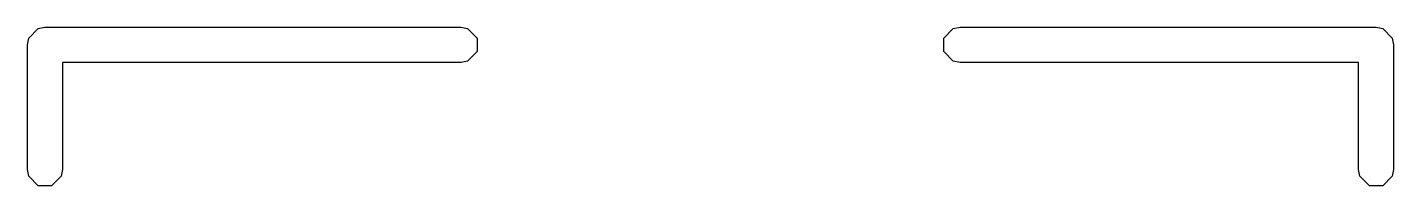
# Model space of a CAD drawing. Extents: x 3.99 to 8.09, y -5.39 to -1.7.
# Drawn here: x 4.0526 to 4.2466, y -3.4373 to -3.4148 of the extents above; entities that cross this region are included whole.
import ezdxf

# ---------------------------------------------------------------- set-up
doc = ezdxf.new("R2010")
doc.units = 0
doc.header["$MEASUREMENT"] = 0
doc.layers.add('BLACK', color=7, linetype='CONTINUOUS')

msp = doc.modelspace()

# ---------------------------------------------------------------- linework, layer by layer
at = {"layer": 'BLACK', "linetype": 'CONTINUOUS'}
for p, q in [((4.05281, -3.41637), (4.05416, -3.41501)), ((4.05416, -3.41501), (4.05512, -3.41482)), ((4.05512, -3.41482), (4.11417, -3.41482)), ((4.11417, -3.41482), (4.11513, -3.41501)), ((4.11513, -3.41501), (4.11648, -3.41637)), ((4.18273, -3.41637), (4.18408, -3.41501)), ((4.18408, -3.41501), (4.18504, -3.41482)), ((4.18504, -3.41482), (4.24409, -3.41482)), ((4.24409, -3.41482), (4.24505, -3.41501)), ((4.24505, -3.41501), (4.2464, -3.41637)), ((4.05262, -3.41732), (4.05281, -3.41637)), ((4.05262, -3.43504), (4.05262, -3.41732)), ((4.11648, -3.41637), (4.11648, -3.41828)), ((4.18273, -3.41828), (4.18273, -3.41637)), ((4.2464, -3.41637), (4.24659, -3.41732)), ((4.24659, -3.41732), (4.24659, -3.43504)), ((4.11513, -3.41963), (4.11417, -3.41982)), ((4.11648, -3.41828), (4.11513, -3.41963)), ((4.18408, -3.41963), (4.18273, -3.41828)), ((4.18504, -3.41982), (4.18408, -3.41963)), ((4.11417, -3.41982), (4.05762, -3.41982)), ((4.05762, -3.41982), (4.05762, -3.43504)), ((4.24159, -3.41982), (4.18504, -3.41982)), ((4.24159, -3.43504), (4.24159, -3.41982)), ((4.05281, -3.436), (4.05262, -3.43504)), ((4.05762, -3.43504), (4.05743, -3.436)), ((4.24178, -3.436), (4.24159, -3.43504)), ((4.24659, -3.43504), (4.2464, -3.436)), ((4.05416, -3.43735), (4.05281, -3.436)), ((4.05743, -3.436), (4.05607, -3.43735)), ((4.24314, -3.43735), (4.24178, -3.436)), ((4.2464, -3.436), (4.24505, -3.43735)), ((4.05607, -3.43735), (4.05416, -3.43735)), ((4.24505, -3.43735), (4.24314, -3.43735))]:
    msp.add_line(p, q, dxfattribs=at)

doc.saveas('drawing.dxf')
